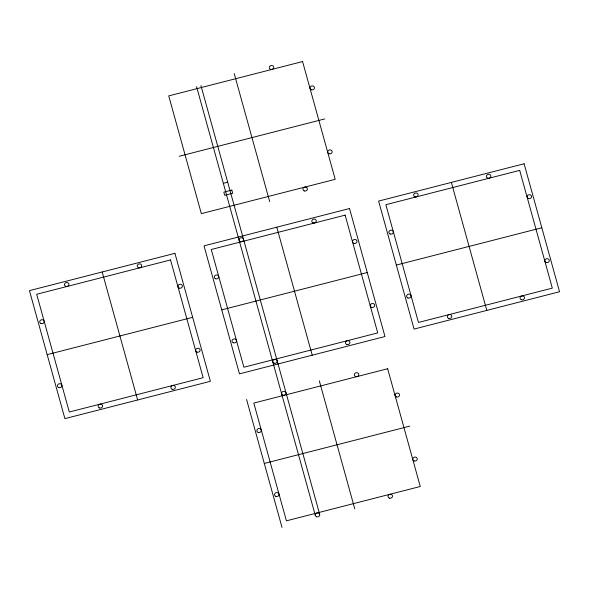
<?xml version="1.0" encoding="UTF-8"?>
<svg xmlns="http://www.w3.org/2000/svg" width="589" height="589" viewBox="0 0 589 589"><rect width="100%" height="100%" fill="white"/><g stroke="black" fill="none" stroke-linecap="round" stroke-linejoin="round"><path stroke-width="0.88" d="M179.218 156.262L324.701 118.941M223.334 183.326L227.7 182.207M47.172 354.637L192.662 317.316M221.758 309.851L367.241 272.538M396.338 265.072L541.828 227.752M264.299 463.447L409.782 426.127M451.358 182.413L486.808 310.41M234.238 73.603L269.688 201.6M276.778 227.199L312.222 355.189M319.312 380.788L354.762 508.786M200.937 85.574L319.687 514.352M196.571 86.693L315.321 515.471M246.57 399.445L282.021 527.442M102.192 271.978L137.642 399.975M302.577 61.558L168.734 95.889L201.342 213.645L335.193 179.314L302.577 61.558M231.823 190.063L223.82 192.117L224.703 195.312L232.707 193.266L231.823 190.063M174.933 253.322L29.45 290.635L64.9 418.632L210.383 381.311L174.933 253.322M349.52 208.535L204.03 245.856L239.48 373.853L384.97 336.533L349.52 208.535M524.1 163.757L378.617 201.077L414.067 329.067L559.55 291.746L524.1 163.757M170.538 259.933L36.687 294.264L69.303 412.02L203.146 377.689L170.538 259.933M345.117 215.147L211.267 249.486L243.883 367.234L377.733 332.903L345.117 215.147M519.697 170.368L385.854 204.7L418.462 322.455L552.313 288.124L519.697 170.368M387.658 368.743L253.807 403.075L286.423 520.831L420.266 486.499L387.658 368.743M233.325 342.776A2.253 1.988 -10.5 0 0 236.491 340.641A2.253 1.988 -10.5 0 0 232.949 339.345A2.253 1.988 -10.5 0 0 233.325 342.776M215.603 278.774A2.253 1.988 -10.5 0 0 218.769 276.639A2.253 1.988 -10.5 0 0 215.228 275.35A2.253 1.988 -10.5 0 0 215.603 278.774M313.105 222.922A2.253 1.988 -10.5 0 0 316.271 220.787A2.253 1.988 -10.5 0 0 312.73 219.491A2.253 1.988 -10.5 0 0 313.105 222.922M240.356 241.578A2.253 1.988 -10.5 0 0 243.529 239.443A2.253 1.988 -10.5 0 0 239.988 238.155A2.253 1.988 -10.5 0 0 240.356 241.578M371.534 307.318A2.253 1.988 -10.5 0 0 374.707 305.183A2.253 1.988 -10.5 0 0 371.166 303.895A2.253 1.988 -10.5 0 0 371.534 307.318M353.812 243.323A2.253 1.988 -10.5 0 0 356.978 241.188A2.253 1.988 -10.5 0 0 353.437 239.892A2.253 1.988 -10.5 0 0 353.812 243.323M274.032 363.177A2.253 1.988 -10.5 0 0 277.205 361.042A2.253 1.988 -10.5 0 0 273.664 359.746A2.253 1.988 -10.5 0 0 274.032 363.177M346.781 344.513A2.253 1.988 -10.5 0 0 349.947 342.378A2.253 1.988 -10.5 0 0 346.406 341.09A2.253 1.988 -10.5 0 0 346.781 344.513M304.241 190.924A2.253 1.988 -10.5 0 0 307.406 188.789A2.253 1.988 -10.5 0 0 303.865 187.493A2.253 1.988 -10.5 0 0 304.241 190.924M311.272 89.734A2.253 1.988 -10.5 0 0 314.438 87.599A2.253 1.988 -10.5 0 0 310.904 86.303A2.253 1.988 -10.5 0 0 311.272 89.734M329.001 153.729A2.253 1.988 -10.5 0 0 332.167 151.594A2.253 1.988 -10.5 0 0 328.625 150.298A2.253 1.988 -10.5 0 0 329.001 153.729M270.565 69.333A2.253 1.988 -10.5 0 0 273.73 67.198A2.253 1.988 -10.5 0 0 270.189 65.902A2.253 1.988 -10.5 0 0 270.565 69.333M521.361 299.735A2.253 1.988 -10.5 0 0 524.527 297.6A2.253 1.988 -10.5 0 0 520.985 296.304A2.253 1.988 -10.5 0 0 521.361 299.735M448.619 318.391A2.253 1.988 -10.5 0 0 451.785 316.256A2.253 1.988 -10.5 0 0 448.244 314.96A2.253 1.988 -10.5 0 0 448.619 318.391M528.392 198.545A2.253 1.988 -10.5 0 0 531.565 196.409A2.253 1.988 -10.5 0 0 528.024 195.114A2.253 1.988 -10.5 0 0 528.392 198.545M546.121 262.539A2.253 1.988 -10.5 0 0 549.287 260.404A2.253 1.988 -10.5 0 0 545.745 259.108A2.253 1.988 -10.5 0 0 546.121 262.539M414.943 196.8A2.253 1.988 -10.5 0 0 418.109 194.664A2.253 1.988 -10.5 0 0 414.568 193.369A2.253 1.988 -10.5 0 0 414.943 196.8M487.685 178.143A2.253 1.988 -10.5 0 0 490.851 176.008A2.253 1.988 -10.5 0 0 487.309 174.712A2.253 1.988 -10.5 0 0 487.685 178.143M390.183 233.995A2.253 1.988 -10.5 0 0 393.349 231.86A2.253 1.988 -10.5 0 0 389.808 230.564A2.253 1.988 -10.5 0 0 390.183 233.995M407.905 297.99A2.253 1.988 -10.5 0 0 411.078 295.855A2.253 1.988 -10.5 0 0 407.536 294.559A2.253 1.988 -10.5 0 0 407.905 297.99M389.314 498.11A2.253 1.988 -10.5 0 0 392.488 495.975A2.253 1.988 -10.5 0 0 388.946 494.679A2.253 1.988 -10.5 0 0 389.314 498.11M316.573 516.767A2.253 1.988 -10.5 0 0 319.739 514.631A2.253 1.988 -10.5 0 0 316.197 513.336A2.253 1.988 -10.5 0 0 316.573 516.767M396.353 396.92A2.253 1.988 -10.5 0 0 399.519 394.777A2.253 1.988 -10.5 0 0 395.977 393.489A2.253 1.988 -10.5 0 0 396.353 396.92M414.074 460.915A2.253 1.988 -10.5 0 0 417.24 458.779A2.253 1.988 -10.5 0 0 413.699 457.484A2.253 1.988 -10.5 0 0 414.074 460.915M282.897 395.175A2.253 1.988 -10.5 0 0 286.063 393.04A2.253 1.988 -10.5 0 0 282.521 391.744A2.253 1.988 -10.5 0 0 282.897 395.175M355.638 376.511A2.253 1.988 -10.5 0 0 358.804 374.376A2.253 1.988 -10.5 0 0 355.27 373.087A2.253 1.988 -10.5 0 0 355.638 376.511M258.137 432.37A2.253 1.988 -10.5 0 0 261.31 430.235A2.253 1.988 -10.5 0 0 257.768 428.939A2.253 1.988 -10.5 0 0 258.137 432.37M275.866 496.365A2.253 1.988 -10.5 0 0 279.031 494.23A2.253 1.988 -10.5 0 0 275.49 492.934A2.253 1.988 -10.5 0 0 275.866 496.365M172.194 389.3A2.253 1.988 -10.5 0 0 175.36 387.164A2.253 1.988 -10.5 0 0 171.819 385.869A2.253 1.988 -10.5 0 0 172.194 389.3M99.453 407.956A2.253 1.988 -10.5 0 0 102.619 405.821A2.253 1.988 -10.5 0 0 99.077 404.525A2.253 1.988 -10.5 0 0 99.453 407.956M179.233 288.109A2.253 1.988 -10.5 0 0 182.399 285.967A2.253 1.988 -10.5 0 0 178.857 284.678A2.253 1.988 -10.5 0 0 179.233 288.109M196.954 352.104A2.253 1.988 -10.5 0 0 200.12 349.969A2.253 1.988 -10.5 0 0 196.579 348.673A2.253 1.988 -10.5 0 0 196.954 352.104M65.777 286.364A2.253 1.988 -10.5 0 0 68.942 284.229A2.253 1.988 -10.5 0 0 65.401 282.934A2.253 1.988 -10.5 0 0 65.777 286.364M138.518 267.708A2.253 1.988 -10.5 0 0 141.684 265.565A2.253 1.988 -10.5 0 0 138.143 264.277A2.253 1.988 -10.5 0 0 138.518 267.708M41.016 323.56A2.253 1.988 -10.5 0 0 44.182 321.425A2.253 1.988 -10.5 0 0 40.641 320.129A2.253 1.988 -10.5 0 0 41.016 323.56M58.745 387.555A2.253 1.988 -10.5 0 0 61.911 385.42A2.253 1.988 -10.5 0 0 58.37 384.124A2.253 1.988 -10.5 0 0 58.745 387.555"/></g></svg>
